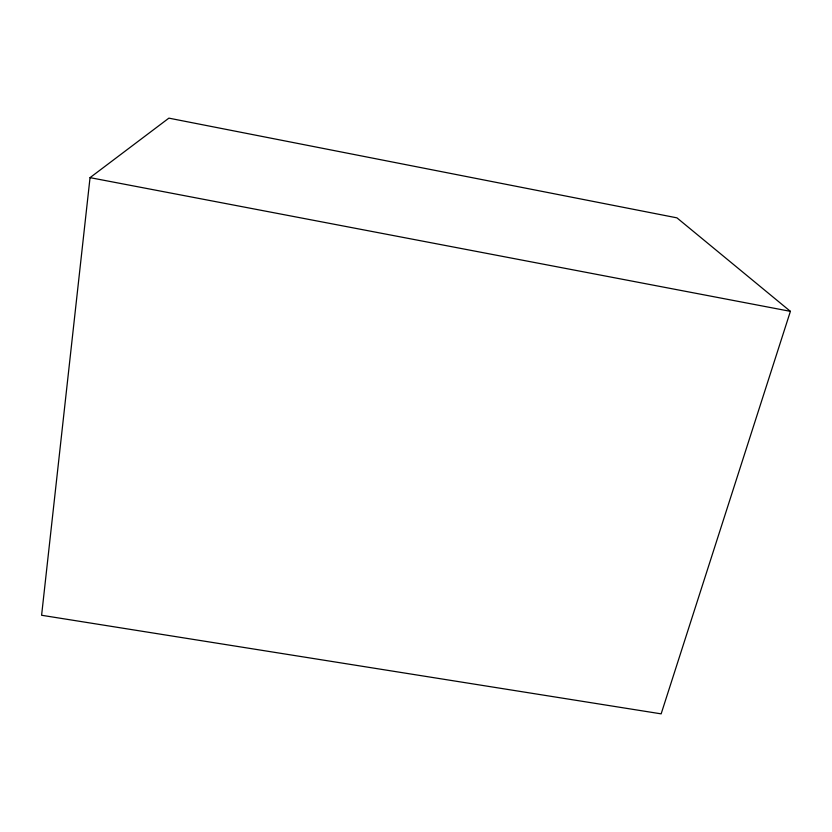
<?xml version="1.0" encoding="UTF-8"?>
<svg xmlns="http://www.w3.org/2000/svg" width="832" height="832" viewBox="0 0 832 832"><rect width="100%" height="100%" fill="white"/><g stroke="black" fill="none" stroke-linecap="round" stroke-linejoin="round"><path stroke-width="1.25" d="M90.043 177.642L41.6 615.264L661.149 713.856L790.4 311.345L676.936 217.849L168.886 118.144L90.043 177.642L790.4 311.345"/></g></svg>
